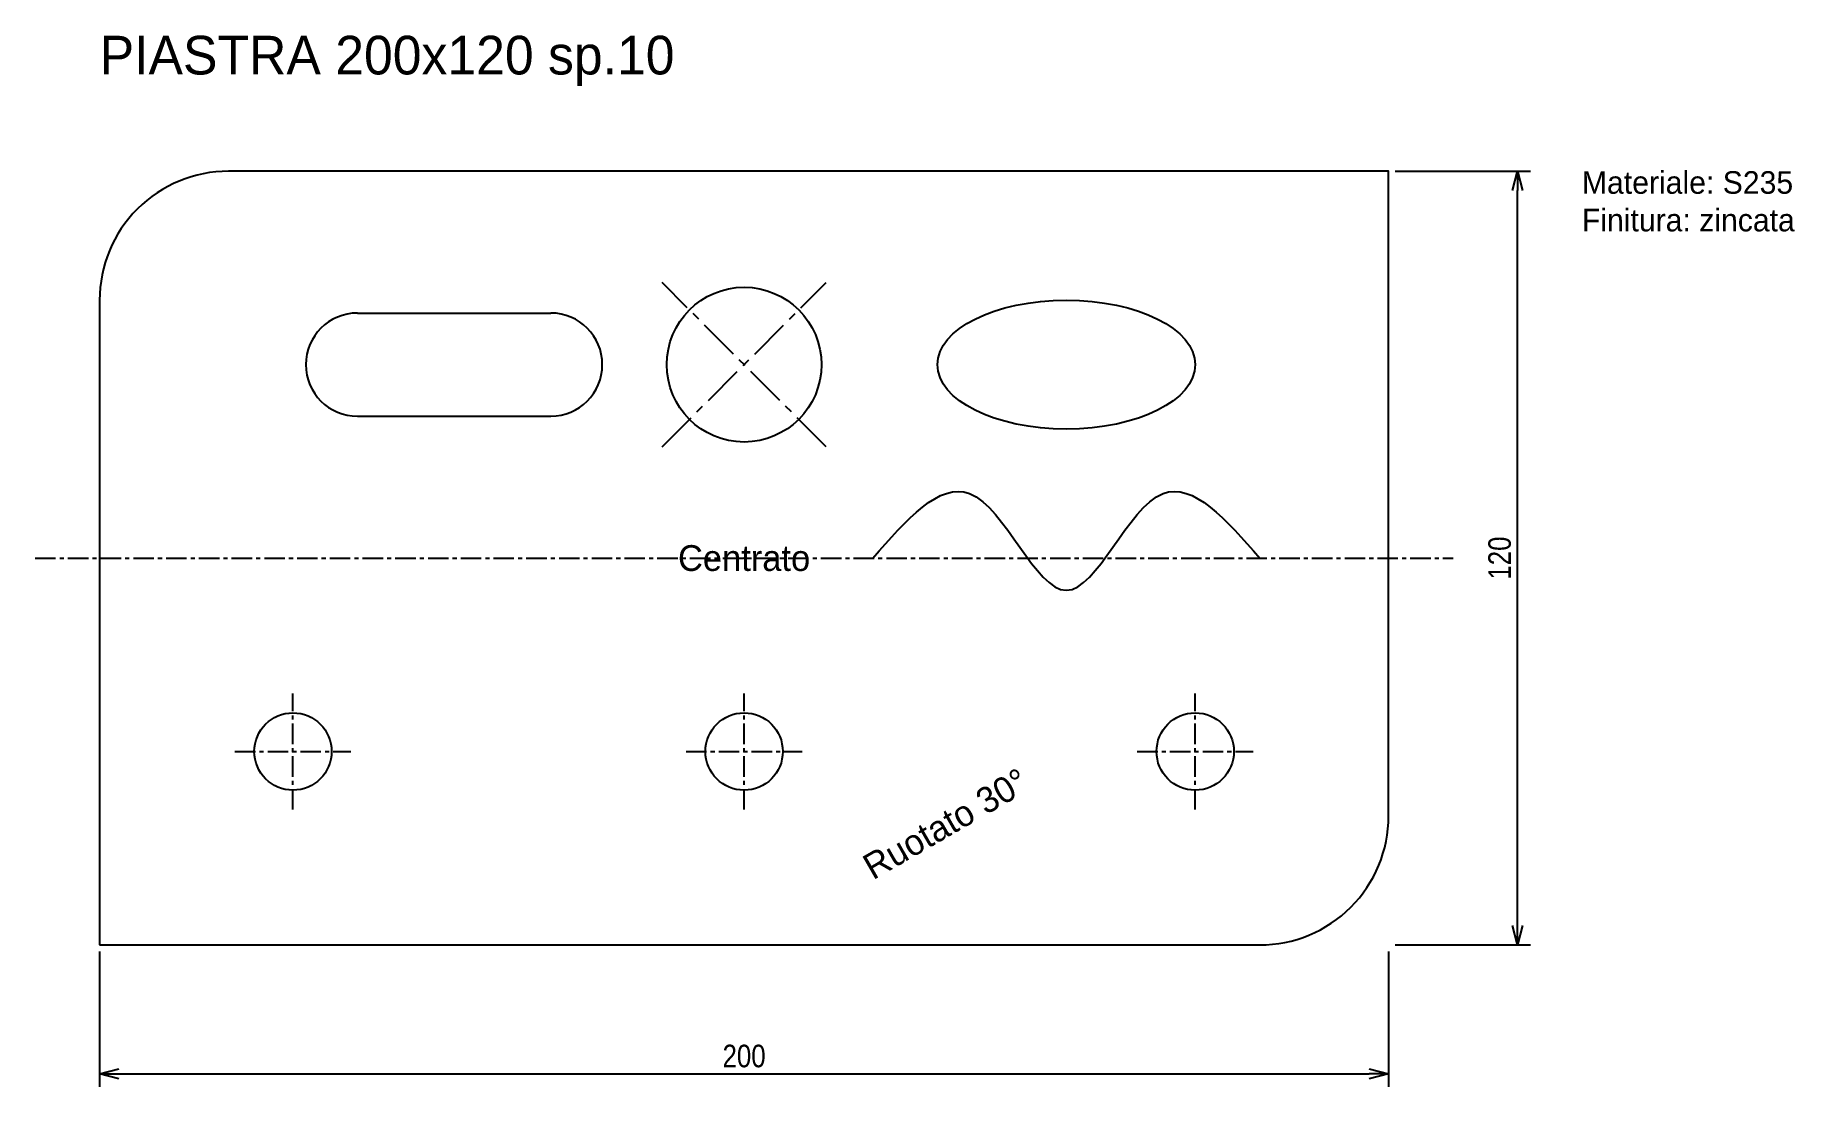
# Model space of a CAD drawing. Header units: millimetres. Extents: x -10 to 263, y -22 to 141.
import ezdxf
from ezdxf.enums import TextEntityAlignment as Align

# ---------------------------------------------------------------- set-up
doc = ezdxf.new("R2010")
doc.units = ezdxf.units.MM
doc.linetypes.add('CENTER', pattern=[5.08, 3.175, -0.635, 0.635, -0.635])
for name, color, linetype in [('ASSI', 1, 'CENTER'), ('CONTORNO', 7, 'Continuous'), ('FORI', 4, 'Continuous'), ('QUOTE', 3, 'Continuous'), ('TESTI', 2, 'Continuous')]:
    doc.layers.add(name, color=color, linetype=linetype)
doc.styles.add('OpenSansCondensed-Light', font='OpenSansCondensed-Light.ttf')
doc.dimstyles.new('EZDXF', dxfattribs={"dimtxt": 0.25, "dimasz": 0.175, "dimexe": 0.375, "dimexo": 0.125, "dimgap": 0.1, "dimtad": 1, "dimlfac": 100, "dimzin": 12, "dimdsep": 46, "dimtxsty": 'OpenSansCondensed-Light', "dimblk": 'ARCHTICK', "dimcen": 2.5, "dimazin": 3, "dimtfac": 0.5, "dimtmove": 2, "dimatfit": 3})

# ---------------------------------------------------------------- blocks, each defined once
blk = doc.blocks.new('FORO')
blk.add_circle((0, 0), 6)
at = {"layer": 'ASSI'}
for p, q in [((0, -9), (0, 9)), ((-9, 0), (9, 0))]:
    blk.add_line(p, q, dxfattribs=at)
blk = doc.blocks.new('_OPEN30')
at = {"color": 0, "linetype": 'BYBLOCK'}
blk.add_line((0, 0), (-1, 0), dxfattribs=at)
blk.add_lwpolyline([(-1, 0.259), (0, 0), (-1, -0.259)], dxfattribs=at)
blk = doc.blocks.new('*D1')
for p, q in [((0, -1), (0, -22)), ((200, -1), (200, -22)), ((3, -20), (197, -20))]:
    blk.add_line(p, q)
at = {"layer": 'Defpoints'}
for p in [(0, 0), (200, 0), (0, -20)]:
    blk.add_point(p, dxfattribs=at)
at = {"layer": 'QUOTE', "xscale": 3, "yscale": 3, "rotation": 180}
blk.add_blockref('_OPEN30', (0, -20), dxfattribs=at)
at = {"layer": 'QUOTE', "xscale": 3, "yscale": 3}
blk.add_blockref('_OPEN30', (200, -20), dxfattribs=at)
at = {"layer": 'QUOTE', "insert": (100, -17.25), "char_height": 3.5, "attachment_point": 5, "style": 'OpenSansCondensed-Light'}
blk.add_mtext('200', dxfattribs=at)
blk = doc.blocks.new('*D2')
for p, q in [((201, 120), (222, 120)), ((220, 3), (220, 117)), ((201, 0), (222, 0))]:
    blk.add_line(p, q)
at = {"layer": 'Defpoints'}
for p in [(200, 120), (200, 0), (220, 0)]:
    blk.add_point(p, dxfattribs=at)
at = {"layer": 'QUOTE', "xscale": 3, "yscale": 3}
for p, rotation in [((220, 120), 90), ((220, 0), 270)]:
    blk.add_blockref('_OPEN30', p, dxfattribs=dict(at, rotation=rotation))
at = {"layer": 'QUOTE', "insert": (217.25, 60), "char_height": 3.5, "attachment_point": 5, "rotation": 90, "style": 'OpenSansCondensed-Light'}
blk.add_mtext('120', dxfattribs=at)

msp = doc.modelspace()

# ---------------------------------------------------------------- linework, layer by layer
at = {"layer": 'ASSI'}
msp.add_line((-10, 60), (210, 60), dxfattribs=at)
msp.add_point((100, 60), dxfattribs=at)
at = {"layer": 'CONTORNO'}
msp.add_lwpolyline([(0, 0), (180, 0, 0.414214), (200, 20), (200, 120), (20, 120, 0.414214), (0, 100)], format="xyb", close=True, dxfattribs=at)
at = {"layer": 'CONTORNO', "color": 30}
msp.add_spline([(120, 60), (135, 70), (150, 55), (165, 70), (180, 60)], degree=3, dxfattribs=at)
at = {"layer": 'FORI'}
for p, q in [((40, 98), (70, 98)), ((40, 82), (70, 82))]:
    msp.add_line(p, q, dxfattribs=at)
for centre, start, end in [((40, 90), 90, 270), ((70, 90), 270, 90)]:
    msp.add_arc(centre, 8, start, end, dxfattribs=at)
at = {"layer": 'FORI', "color": 5}
msp.add_ellipse((150, 90), major_axis=(20, 0), ratio=0.5, dxfattribs=at)

# ---------------------------------------------------------------- block references
at = {"layer": 'FORI', "xscale": 2, "yscale": 2, "rotation": 45}
msp.add_blockref('FORO', (100, 90), dxfattribs=at)
at = {"layer": 'FORI'}
for p in [(30, 30), (100, 30), (170, 30)]:
    msp.add_blockref('FORO', p, dxfattribs=at)

# ---------------------------------------------------------------- texts
at = {"layer": 'TESTI'}
msp.add_text('PIASTRA 200x120 sp.10', height=6, dxfattribs=at).set_placement((0, 135))
msp.add_text('Centrato', height=4, dxfattribs=at).set_placement((100, 60), align=Align.MIDDLE_CENTER)
msp.add_text('Ruotato 30°', height=4, rotation=30, dxfattribs=at).set_placement((120, 10))
at = {"layer": 'TESTI', "insert": (230, 120), "char_height": 3.5, "attachment_point": 1}
msp.add_mtext('Materiale: S235\\PFinitura: zincata', dxfattribs=at)

# ---------------------------------------------------------------- dimensions: what is measured, and where the dimension line sits
at = {"layer": 'QUOTE'}
dim = msp.add_linear_dim(base=(220, 0), p1=(200, 0), p2=(200, 120), angle=90, dimstyle='EZDXF', override={"dimtxt": 3.5, "dimasz": 3, "dimexe": 2, "dimexo": 1, "dimgap": 1, "dimdec": 0, "dimlfac": 1, "dimblk": 'OPEN30'}, dxfattribs=at)
dim.commit()
dim.dimension.update_dxf_attribs({"geometry": '*D2', "text_midpoint": (217.25, 60)})
dim = msp.add_linear_dim(base=(0, -20), p1=(0, 0), p2=(200, 0), dimstyle='EZDXF', override={"dimtxt": 3.5, "dimasz": 3, "dimexe": 2, "dimexo": 1, "dimgap": 1, "dimdec": 0, "dimlfac": 1, "dimblk": 'OPEN30'}, dxfattribs=at)
dim.commit()
dim.dimension.update_dxf_attribs({"geometry": '*D1', "text_midpoint": (100, -17.25)})

doc.saveas('drawing.dxf')
